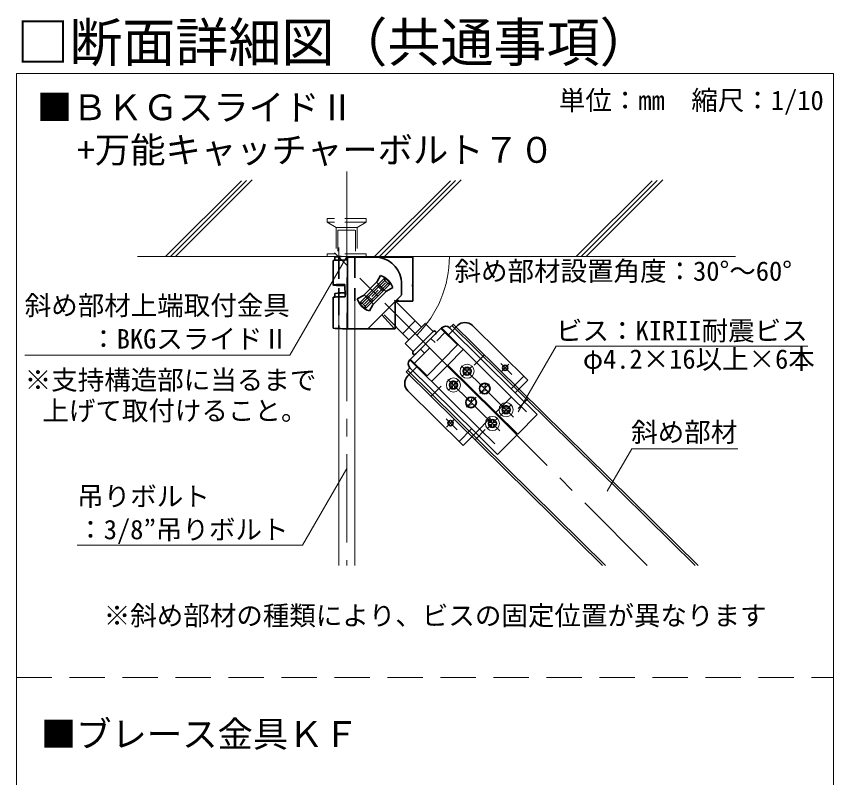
# Model space of a CAD drawing. Units: millimetres on the paper, enlarged 40 times, with parts at other scales. Extents: x -7800 to 7800, y -5387 to 5300.
# Drawn here: x -1930 to -80, y 225 to 1949 of the extents above; entities that cross this region are included whole.
import ezdxf
from ezdxf.enums import TextEntityAlignment as Align

# ---------------------------------------------------------------- set-up
doc = ezdxf.new("R2010")
doc.units = ezdxf.units.MM
doc.header["$LTSCALE"] = 40
for name, pattern in [('CHAIN1', [8, 5, -1, 1, -1]), ('DASHED1', [1.8, 1.2, -0.6]), ('DASHED2', [3, 2, -1]), ('DOUBLE_CHAIN1', [8.8, 5, -1, 0.6, -0.6, 0.6, -1])]:
    doc.linetypes.add(name, pattern=pattern)
for name, color, linetype, lineweight in [('3-0_中心線', 4, 'CHAIN1', 9), ('3-1_吊り材', 7, 'Continuous', 18), ('3-4_ブレース材・補強材', 4, 'Continuous', 9), ('3-6_文字', 7, 'Continuous', 18), ('3-9_躯体他', 4, 'DASHED1', 9), ('3-B_補強金具・金具・その他', 3, 'Continuous', 18), ('3-C_ビス・アンカーボルト・強調図形', 2, 'DASHED1', 25), ('F-3_野縁', 3, 'Continuous', 18)]:
    doc.layers.add(name, color=color, linetype=linetype, lineweight=lineweight)
doc.layers.add('F-6_文字', color=7, linetype='Continuous')
doc.styles.add('ＭＳ ゴシック', font='')
doc.styles.get('ＭＳ ゴシック').set_extended_font_data('MS Gothic')

msp = doc.modelspace()

# ---------------------------------------------------------------- linework, layer by layer
at = {"layer": '3-0_中心線'}
for p, q in [((-1182.19, 1597.76), (-1182.19, 705.88)), ((-502.07, 705.88), (-1209.76, 1413.58))]:
    msp.add_line(p, q, dxfattribs=at)
at = {"layer": '3-1_吊り材'}
for p, q in [((-1200.19, 1305.24), (-1200.19, 705.88)), ((-1164.19, 1305.24), (-1164.19, 705.88))]:
    msp.add_line(p, q, dxfattribs=at)
at = {"layer": '3-4_ブレース材・補強材'}
for p, q in [((-940.86, 1252.29), (-949.43, 1243.61)), ((-944.24, 1248.87), (-393.55, 705.88)), ((-940.87, 1252.28), (-386.72, 705.88)), ((-1039.12, 1152.85), (-1047.69, 1144.17)), ((-596.15, 705.88), (-1044.33, 1147.58)), ((-602.98, 705.88), (-1047.7, 1144.16))]:
    msp.add_line(p, q, dxfattribs=at)
at = {"layer": '3-6_文字'}
for p, q in [((-1182.19, 1405.24), (-1311.06, 1182.04)), ((-794.25, 1053.53), (-708.46, 1202.13)), ((-708.46, 1202.13), (-138.46, 1202.13)), ((-1311.06, 1182.04), (-1911.06, 1182.04)), ((-592.37, 873.97), (-536.94, 969.98)), ((-536.94, 969.98), (-296.94, 969.98)), ((-1182.19, 924.98), (-1282.19, 751.77)), ((-1282.19, 751.77), (-1792.19, 751.77))]:
    msp.add_line(p, q, dxfattribs=at)
msp.add_arc((-1201.43, 1405.24), 251.68, 315, 0, dxfattribs=at)
at = {"layer": '3-9_躯体他', "linetype": 'Continuous'}
for p, q in [((-1420.39, 1576.97), (-1592.12, 1405.24)), ((-1408.76, 1577.29), (-1580.81, 1405.24)), ((-1396.04, 1578.7), (-1569.5, 1405.24)), ((-947.54, 1576.97), (-1119.27, 1405.24)), ((-935.91, 1577.29), (-1107.96, 1405.24)), ((-923.19, 1578.7), (-1096.64, 1405.24)), ((-490.89, 1576.97), (-662.62, 1405.24)), ((-479.26, 1577.29), (-651.3, 1405.24)), ((-466.54, 1578.7), (-639.99, 1405.24)), ((-1200.19, 1403.07), (-1200.19, 1425.86)), ((-302.26, 1405.24), (-1655.64, 1405.24)), ((-1180.19, 1405.24), (-1228.95, 1405.24))]:
    msp.add_line(p, q, dxfattribs=at)
at = {"layer": '3-9_躯体他'}
for p, q in [((-1138.19, 1491.24), (-1226.19, 1491.24)), ((-1138.19, 1483.24), (-1226.19, 1483.24)), ((-1206.19, 1471.24), (-1206.19, 1411.24)), ((-1158.19, 1471.24), (-1206.19, 1471.24)), ((-1202.19, 1465.24), (-1202.19, 1405.24)), ((-1202.19, 1465.24), (-1200.19, 1465.24)), ((-1164.19, 1465.24), (-1200.19, 1465.24)), ((-1162.19, 1465.24), (-1162.19, 1405.24)), ((-1226.19, 1411.24), (-1226.19, 1405.24)), ((-1138.19, 1411.24), (-1226.19, 1411.24)), ((-1138.19, 1411.24), (-1138.19, 1405.24)), ((-1138.19, 1405.24), (-1226.19, 1405.24))]:
    msp.add_line(p, q, dxfattribs=at)
for points in [[(-1226.19, 1491.24), (-1226.19, 1483.24), (-1206.19, 1471.24)], [(-1138.19, 1491.24), (-1138.19, 1483.24), (-1158.19, 1471.24), (-1158.19, 1411.24)]]:
    msp.add_lwpolyline(points, dxfattribs=at)
at = {"layer": '3-B_補強金具・金具・その他', "color": 6, "lineweight": 35}
for p, q in [((-1212.99, 1395.98), (-1212.99, 1340.77)), ((-1208.99, 1403.99), (-1208.99, 1396.67)), ((-1200.19, 1395.14), (-1200.18, 1395.14)), ((-1180.19, 1403.99), (-1118.19, 1403.99)), ((-1180.19, 1249.11), (-1180.19, 1397.41)), ((-1118.19, 1403.99), (-1032.19, 1403.99)), ((-1032.19, 1304.18), (-1032.19, 1403.99)), ((-1153.11, 1299.79), (-1095.96, 1356.91)), ((-1147.45, 1299.79), (-1095.96, 1351.26)), ((-1113.37, 1348.3), (-1105.45, 1362.02)), ((-1095.96, 1356.91), (-1083.23, 1344.18)), ((-1095.96, 1351.26), (-1095.96, 1356.91)), ((-1095.96, 1351.26), (-1088.89, 1344.18)), ((-1186.21, 1342.18), (-1186, 1314.15)), ((-1113.37, 1348.3), (-1144.48, 1317.19)), ((-1083.23, 1344.18), (-1140.38, 1287.06)), ((-1088.89, 1344.18), (-1140.38, 1292.72)), ((-1114.78, 1346.89), (-1093.27, 1325.37)), ((-1104.03, 1336.13), (-1094.41, 1345.74)), ((-1091.86, 1326.79), (-1078.14, 1334.71)), ((-1088.89, 1344.18), (-1083.23, 1344.18)), ((-1058.12, 1318.16), (-1058.12, 1343.99)), ((-1032.19, 1341.99), (-1033.39, 1341.99)), ((-1032.19, 1304.18), (-1032.19, 1337.99)), ((-1208.99, 1321.59), (-1208.99, 1313.43)), ((-1144.48, 1317.19), (-1158.2, 1309.27)), ((-1143.07, 1318.6), (-1121.56, 1297.09)), ((-1058.17, 1318.09), (-1134.59, 1241.67)), ((-1118.17, 1321.99), (-1125.24, 1329.06)), ((-1118.17, 1321.99), (-1125.24, 1314.92)), ((-1091.86, 1326.79), (-1122.97, 1295.68)), ((-1118.17, 1321.99), (-1111.1, 1329.06)), ((-1118.17, 1321.99), (-1111.1, 1314.92)), ((-1212.99, 1312.74), (-1212.99, 1242.94)), ((-1140.38, 1287.06), (-1153.11, 1299.79)), ((-1147.45, 1299.79), (-1153.11, 1299.79)), ((-1140.38, 1292.72), (-1147.45, 1299.79)), ((-1132.32, 1307.85), (-1141.93, 1298.23)), ((-1122.97, 1295.68), (-1130.89, 1281.96)), ((-1074.09, 1306.17), (-1013.03, 1245.09)), ((-1032.19, 1304.18), (-1072.17, 1304.18)), ((-1072.17, 1304.18), (-1072.17, 1241.67)), ((-1064.45, 1304.18), (-1068.46, 1307.8)), ((-1140.38, 1292.72), (-1140.38, 1287.06)), ((-1074.27, 1241.67), (-1102.91, 1273.35)), ((-1097.39, 1272.91), (-1041.32, 1216.81)), ((-1055.46, 1230.96), (-1027.17, 1259.24)), ((-1180.19, 1241.67), (-1180.19, 1249.11)), ((-1180.19, 1241.67), (-1072.17, 1241.67)), ((-967.53, 1243.51), (-1039.23, 1170.95)), ((-968.94, 1242.08), (-931.38, 1204.97)), ((-949.43, 1243.61), (-800.63, 1096.57)), ((-931.5, 1248.67), (-942.89, 1237.15)), ((-897.56, 1248.87), (-772.37, 1125.17)), ((-1031.59, 1190.13), (-986.54, 1235.59)), ((-958.43, 1234.51), (-959.84, 1233.09)), ((-958.43, 1234.51), (-809.62, 1087.47)), ((-1031.71, 1190.22), (-1049.81, 1208.33)), ((-931.38, 1204.97), (-1000.26, 1135.26)), ((-997.2, 1200.96), (-979.1, 1182.86)), ((-918.31, 1194.87), (-953.46, 1159.3)), ((-1037.82, 1172.37), (-1000.26, 1135.26)), ((-1039.12, 1152.85), (-890.31, 1005.81)), ((-1034, 1147.79), (-1032.58, 1146.38)), ((-1030.12, 1161.95), (-1028.72, 1163.38)), ((-1030.12, 1161.95), (-881.32, 1014.91)), ((-1025, 1156.89), (-1023.58, 1155.49)), ((-990, 1122.31), (-954.86, 1157.88)), ((-846.17, 1050.48), (-954.86, 1157.88)), ((-844.77, 1051.9), (-953.46, 1159.3)), ((-1043.96, 1134.86), (-1032.58, 1146.38)), ((-800.63, 1096.57), (-772.37, 1125.17)), ((-1043.76, 1100.92), (-918.57, 977.21)), ((-800.63, 1096.57), (-750.83, 1047.37)), ((-846.17, 1050.48), (-844.77, 1051.9)), ((-846.17, 1050.48), (-796.38, 1001.28)), ((-844.77, 1051.9), (-794.97, 1002.7)), ((-750.83, 1047.37), (-794.97, 1002.7)), ((-918.57, 977.21), (-890.31, 1005.81)), ((-890.31, 1005.81), (-840.52, 956.61)), ((-840.52, 956.61), (-796.38, 1001.28))]:
    msp.add_line(p, q, dxfattribs=at)
at = {"layer": '3-B_補強金具・金具・その他', "color": 6, "linetype": 'DASHED1', "lineweight": 35}
for p, q in [((-1200.19, 1405.24), (-1200.19, 1305.24)), ((-1200.19, 1403.07), (-1200.19, 1345.16)), ((-1164.19, 1405.24), (-1164.19, 1305.24)), ((-1113.49, 1339.39), (-1100.77, 1326.66)), ((-1111.06, 1341.82), (-1098.33, 1329.09)), ((-1200.19, 1320.7), (-1200.15, 1241.98)), ((-1138.01, 1314.89), (-1125.28, 1302.16)), ((-1135.57, 1317.32), (-1122.85, 1304.59)), ((-1074.19, 1241.87), (-1074.19, 1241.87)), ((-958.43, 1234.51), (-967.53, 1243.51)), ((-1028.72, 1163.38), (-959.84, 1233.09)), ((-942.89, 1237.15), (-951.89, 1228.04)), ((-991.43, 1219.32), (-982.33, 1210.32)), ((-1015.33, 1195.14), (-1006.23, 1186.14)), ((-1030.12, 1161.95), (-1039.23, 1170.95)), ((-1032.58, 1146.38), (-1023.58, 1155.49)), ((-809.73, 1105.57), (-781.48, 1134.16)), ((-844.77, 1051.9), (-800.63, 1096.57)), ((-809.62, 1087.47), (-759.83, 1038.27)), ((-855.28, 1059.48), (-853.87, 1060.9)), ((-890.31, 1005.81), (-846.17, 1050.48)), ((-927.67, 986.21), (-899.42, 1014.8)), ((-881.32, 1014.91), (-831.52, 965.71))]:
    msp.add_line(p, q, dxfattribs=at)
at = {"layer": '3-B_補強金具・金具・その他', "color": 6, "linetype": 'CHAIN1', "lineweight": 35}
for p, q in [((-893.36, 1159.22), (-870.99, 1181.87)), ((-922.23, 1157.96), (-804.56, 1041.68)), ((-920.84, 1134.26), (-899.3, 1156.06)), ((-833.27, 1162.84), (-808.42, 1138.28)), ((-832.27, 1144.22), (-815.16, 1161.54)), ((-990.24, 1089.63), (-968.27, 1111.87)), ((-953.16, 1126.66), (-835.48, 1010.38)), ((-951.24, 1103.5), (-928.73, 1126.28)), ((-881.01, 1094.9), (-859.46, 1116.7)), ((-911.4, 1064.14), (-888.89, 1086.92)), ((-793.78, 1060.82), (-771.4, 1083.46)), ((-811.09, 1068.9), (-834.15, 1045.57)), ((-956.98, 1037.65), (-932.12, 1013.09)), ((-956.32, 1018.68), (-938.25, 1036.97)), ((-863.04, 1016.34), (-840.52, 1039.12)), ((-890.66, 991.23), (-868.69, 1013.46))]:
    msp.add_line(p, q, dxfattribs=at)
at = {"layer": '3-B_補強金具・金具・その他', "color": 6, "lineweight": 35}
for points in [[(-1180.19, 1397.41), (-1185.89, 1397.39), (-1191.41, 1397.32), (-1196.59, 1397.22), (-1201.27, 1397.08), (-1205.32, 1396.9), (-1208.6, 1396.69), (-1211.01, 1396.47), (-1212.49, 1396.23), (-1212.99, 1395.98)], [(-1200.19, 1403.07), (-1198.11, 1404.27), (-1196.59, 1405.15)], [(-1180.19, 1397.41), (-1180.19, 1403.99), (-1180.19, 1405.24)], [(-1186.27, 1342.17), (-1191.77, 1342.11), (-1196.93, 1342), (-1201.57, 1341.85), (-1205.56, 1341.67), (-1208.79, 1341.47), (-1211.14, 1341.24), (-1212.56, 1341), (-1212.99, 1340.75), (-1212.42, 1340.5), (-1210.88, 1340.26), (-1208.4, 1340.04), (-1205.06, 1339.84), (-1200.97, 1339.66), (-1196.25, 1339.52), (-1191.04, 1339.42), (-1186.25, 1339.36)], [(-1186.26, 1341.6), (-1189.48, 1341.54), (-1192.42, 1341.46), (-1194.98, 1341.35), (-1197.09, 1341.23), (-1198.69, 1341.1), (-1199.73, 1340.95), (-1200.17, 1340.8), (-1200.01, 1340.65), (-1199.24, 1340.5), (-1197.9, 1340.36), (-1196.02, 1340.23), (-1193.65, 1340.12), (-1190.88, 1340.03), (-1187.78, 1339.96), (-1186.25, 1339.94)], [(-1033.39, 1341.99), (-1033.39, 1337.99), (-1032.19, 1337.99)], [(-1186.06, 1314.15), (-1191.57, 1314.08), (-1196.74, 1313.98), (-1201.41, 1313.83), (-1205.43, 1313.65), (-1208.68, 1313.45), (-1211.07, 1313.22), (-1212.52, 1312.98), (-1212.99, 1312.74)], [(-1200.19, 1320.7), (-1198.11, 1321.9), (-1196.59, 1322.78)], [(-1031.71, 1190.22), (-986.44, 1235.47), (-1004.54, 1253.57), (-1049.81, 1208.33)]]:
    msp.add_lwpolyline(points, dxfattribs=at)
at = {"layer": '3-B_補強金具・金具・その他', "color": 6, "linetype": 'DOUBLE_CHAIN1', "lineweight": 35}
msp.add_lwpolyline([(-1180.18, 1241.67), (-1185.87, 1241.7), (-1191.4, 1241.76), (-1196.58, 1241.87), (-1201.26, 1242.01), (-1205.3, 1242.19), (-1208.58, 1242.39), (-1211, 1242.62), (-1212.97, 1242.94)], dxfattribs=at)
at = {"layer": '3-B_補強金具・金具・その他', "color": 6, "lineweight": 35}
for centre, radius in [((-909.67, 1145.56), 9), ((-823.45, 1153.15), 6), ((-940.6, 1114.26), 9), ((-869.84, 1106.2), 12), ((-900.77, 1074.9), 12), ((-821.47, 1058.4), 9), ((-852.4, 1027.11), 9), ((-947.16, 1027.96), 6)]:
    msp.add_circle(centre, radius, dxfattribs=at)
for centre, radius, start, end in [((-1187.49, 1241.87), 163.54, 92.5588, 97.55402), ((-1118.12, 1343.99), 60, 10.54723, 89.99998), ((-1118.17, 1321.99), 42, 17.62668, 72.37388), ((-1118.12, 1343.99), 60, 0, 10.54723), ((-1190.96, 1199.45), 123.46, 87.75647, 98.39833), ((-1118.17, 1321.99), 42, 197.62581, 252.37382), ((-958.43, 1234.51), 12.8, 45.34184, 135.34184), ((-914.43, 1231.8), 24, 45.34184, 135.34184), ((-983.7, 1232.77), 4, 315.25767, 135.25767), ((-1028.75, 1187.32), 4, 135.25767, 315.25767), ((-1030.12, 1161.95), 12.8, 135.34184, 225.34184), ((-1026.89, 1117.99), 24, 135.34184, 225.34184)]:
    msp.add_arc(centre, radius, start, end, dxfattribs=at)
at = {"layer": '3-C_ビス・アンカーボルト・強調図形', "color": 7, "linetype": 'Continuous', "lineweight": 18}
for p, q in [((-918.89, 1147.51), (-913.69, 1147.54)), ((-918.89, 1147.51), (-918.87, 1143.51)), ((-911.72, 1154.75), (-907.72, 1154.76)), ((-911.72, 1154.75), (-911.7, 1149.55)), ((-907.72, 1154.76), (-907.7, 1149.56)), ((-905.69, 1147.57), (-900.49, 1147.6)), ((-900.49, 1147.6), (-900.47, 1143.6)), ((-918.87, 1143.51), (-913.67, 1143.54)), ((-911.66, 1141.55), (-911.64, 1136.35)), ((-911.64, 1136.35), (-907.64, 1136.36)), ((-907.66, 1141.56), (-907.64, 1136.36)), ((-905.67, 1143.57), (-900.47, 1143.6)), ((-949.81, 1116.22), (-944.61, 1116.24)), ((-949.81, 1116.22), (-949.8, 1112.22)), ((-949.8, 1112.22), (-944.6, 1112.24)), ((-942.65, 1123.45), (-938.65, 1123.47)), ((-942.65, 1123.45), (-942.62, 1118.25)), ((-942.59, 1110.25), (-942.56, 1105.05)), ((-938.65, 1123.47), (-938.62, 1118.27)), ((-938.59, 1110.27), (-938.56, 1105.07)), ((-936.61, 1116.28), (-931.41, 1116.3)), ((-936.6, 1112.28), (-931.4, 1112.3)), ((-931.41, 1116.3), (-931.4, 1112.3)), ((-869.84, 1106.19), (-878.22, 1113.03)), ((-875.53, 1110.86), (-869.16, 1110.07)), ((-869.84, 1106.19), (-867.96, 1116.84)), ((-942.56, 1105.05), (-938.56, 1105.07)), ((-869.84, 1106.19), (-877.44, 1098.51)), ((-877.44, 1098.51), (-865.92, 1102.32)), ((-869.84, 1106.19), (-862.16, 1098.6)), ((-900.77, 1074.9), (-909.14, 1081.73)), ((-900.77, 1074.9), (-908.37, 1067.21)), ((-906.46, 1079.56), (-900.09, 1078.77)), ((-900.77, 1074.9), (-898.89, 1085.54)), ((-900.77, 1074.9), (-893.08, 1067.3)), ((-908.37, 1067.21), (-896.85, 1071.02)), ((-830.68, 1060.36), (-825.48, 1060.38)), ((-830.68, 1060.36), (-830.67, 1056.36)), ((-830.67, 1056.36), (-825.47, 1056.38)), ((-823.52, 1067.59), (-819.52, 1067.61)), ((-823.52, 1067.59), (-823.49, 1062.39)), ((-819.52, 1067.61), (-819.49, 1062.41)), ((-817.48, 1060.42), (-812.28, 1060.44)), ((-817.47, 1056.42), (-812.27, 1056.44)), ((-812.28, 1060.44), (-812.27, 1056.44)), ((-854.44, 1036.29), (-850.44, 1036.31)), ((-854.44, 1036.29), (-854.42, 1031.09)), ((-850.44, 1036.31), (-850.42, 1031.11)), ((-823.46, 1054.39), (-823.43, 1049.19)), ((-823.43, 1049.19), (-819.43, 1049.21)), ((-819.46, 1054.41), (-819.43, 1049.21)), ((-861.61, 1029.06), (-856.41, 1029.08)), ((-861.61, 1029.06), (-861.59, 1025.06)), ((-861.59, 1025.06), (-856.39, 1025.08)), ((-854.38, 1023.09), (-854.36, 1017.89)), ((-854.36, 1017.89), (-850.36, 1017.91)), ((-850.38, 1023.11), (-850.36, 1017.91)), ((-848.41, 1029.12), (-843.21, 1029.14)), ((-848.39, 1025.12), (-843.19, 1025.14)), ((-843.21, 1029.14), (-843.19, 1025.14))]:
    msp.add_line(p, q, dxfattribs=at)
for centre, radius in [((-909.68, 1145.56), 16), ((-940.6, 1114.26), 16), ((-869.84, 1106.19), 12.01), ((-869.84, 1106.19), 10.81), ((-900.77, 1074.9), 12.01), ((-900.77, 1074.9), 10.81), ((-821.48, 1058.4), 16), ((-852.4, 1027.1), 16)]:
    msp.add_circle(centre, radius, dxfattribs=at)
for centre, start, end in [((-913.7, 1149.54), 270.25765, 0.25767), ((-905.7, 1149.57), 180.25767, 270.25767), ((-913.66, 1141.54), 0.25767, 90.25765), ((-905.66, 1141.57), 90.25767, 180.25767), ((-944.62, 1118.24), 270.25765, 0.25767), ((-944.59, 1110.24), 0.25767, 90.25765), ((-936.62, 1118.28), 180.25767, 270.25767), ((-936.59, 1110.28), 90.25767, 180.25767), ((-825.49, 1062.38), 270.25765, 0.25767), ((-825.46, 1054.38), 0.25767, 90.25765), ((-817.49, 1062.42), 180.25767, 270.25767), ((-817.46, 1054.42), 90.25767, 180.25767), ((-856.42, 1031.08), 270.25765, 0.25767), ((-856.38, 1023.08), 0.25767, 90.25765), ((-848.42, 1031.12), 180.25767, 270.25767), ((-848.38, 1023.12), 90.25767, 180.25767)]:
    msp.add_arc(centre, 2, start, end, dxfattribs=at)
at = {"layer": 'F-3_野縁'}
msp.add_line((-1930, 1820), (-1930, -2423.02), dxfattribs=at)
at = {"layer": 'F-3_野縁', "linetype": 'DASHED2'}
msp.add_line((-1930, 452.06), (-80, 452.06), dxfattribs=at)
at = {"layer": 'F-3_野縁'}
msp.add_lwpolyline([(-1930, 1820), (-80, 1820), (-80, -2423.02), (-1930, -2423.02)], dxfattribs=at)

# ---------------------------------------------------------------- texts
at = {"layer": '3-6_文字', "color": 3, "style": 'ＭＳ ゴシック'}
for s, p in [('■ＢＫＧスライドⅡ', (-1883.94, 1696.28)), ('+万能キャッチャーボルト７０', (-1792.21, 1599.81)), ('■ブレース金具ＫＦ', (-1874.69, 276.78))]:
    msp.add_text(s, height=58.65, dxfattribs=at).set_placement(p, align=Align.BOTTOM_LEFT)
at = {"layer": '3-6_文字', "style": 'ＭＳ ゴシック'}
for s, p in [('斜め部材設置角度：30°～60°', (-938.21, 1337.14)), ('斜め部材上端取付金具', (-1911.06, 1259.4)), ('ビス：KIRII耐震ビス', (-708.46, 1202.13)), ('：BKGスライドⅡ', (-1762.82, 1183.63)), ('\u3000φ4.2×16以上×6本', (-707.46, 1137.9)), ('※支持構造部に当るまで', (-1911.06, 1090.53)), ('上げて取付けること。', (-1871.06, 1021.09)), ('斜め部材', (-538.19, 972.5)), ('吊りボルト', (-1792.19, 827.03)), ('：3/8”吊りボルト', (-1792.19, 751.77)), ('※斜め部材の種類により、ビスの固定位置が異なります', (-1732.12, 556.97))]:
    msp.add_text(s, height=43.99, dxfattribs=at).set_placement(p, align=Align.BOTTOM_LEFT)
at = {"layer": 'F-6_文字', "style": 'ＭＳ ゴシック'}
for s, height, p in [('□断面詳細図（共通事項）', 87.98, (-1930, 1820)), ('単位：mm\u3000縮尺：1/10', 43.99, (-702.1, 1723.75))]:
    msp.add_text(s, height=height, dxfattribs=at).set_placement(p, align=Align.BOTTOM_LEFT)

doc.saveas('drawing.dxf')
